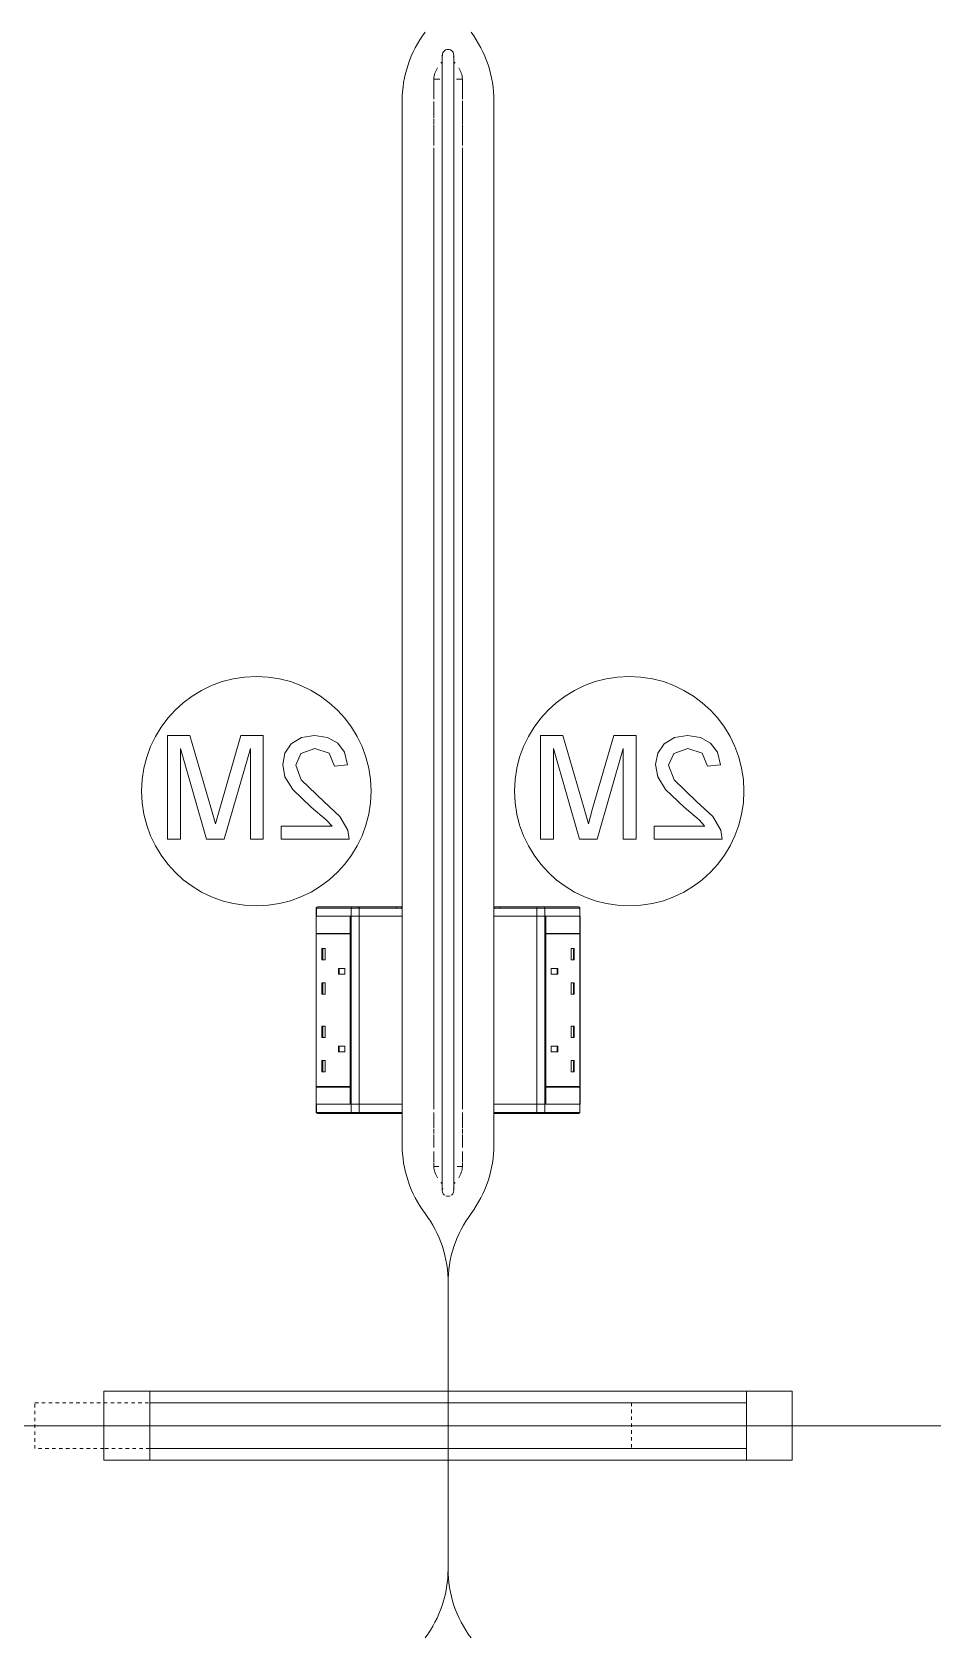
# Model space of a CAD drawing. Header units: millimetres. Extents: x 155927 to 326028, y -36033 to 97293.
# Drawn here: x 201063 to 201848, y 32623 to 34023 of the extents above; entities that cross this region are included whole.
import ezdxf

# ---------------------------------------------------------------- set-up
doc = ezdxf.new("R2010")
doc.units = ezdxf.units.MM
doc.header["$MEASUREMENT"] = 0
doc.linetypes.add('Dash', pattern=[6, 3, -3])
doc.layers.add('I-FURN', color=8, linetype='CONTINUOUS', lineweight=9)
doc.layers.add('I-FURN-HDLN', color=8, linetype='Dash', lineweight=9)

msp = doc.modelspace()

# ---------------------------------------------------------------- linework, layer by layer
at = {"layer": 'I-FURN'}
for p, q in [((201420.4, 34002.6), (201420.4, 34002.5)), ((201420.4, 34002.5), (201420.4, 34002.4)), ((201420.4, 34002.4), (201420.4, 34002)), ((201420.4, 34002), (201420.4, 34001.6)), ((201420.4, 34001.6), (201420.4, 34001)), ((201420.4, 34001), (201420.4, 34000.3)), ((201420.4, 34000.3), (201420.4, 33999.5)), ((201420.4, 33999.5), (201420.4, 33998.5)), ((201420.4, 33998.5), (201420.4, 33997.4)), ((201420.4, 33997.4), (201420.4, 33996.2)), ((201420.4, 33996.2), (201420.4, 33994.9)), ((201420.4, 33994.9), (201420.4, 33993.5)), ((201420.4, 33993.5), (201420.4, 33991.9)), ((201430.4, 34002.5), (201430.4, 34002.6)), ((201430.4, 34002.6), (201430.4, 34002.6)), ((201430.4, 34002.3), (201430.4, 34002.5)), ((201430.4, 34001.9), (201430.4, 34002.3)), ((201430.4, 34001.4), (201430.4, 34001.9)), ((201430.4, 34000.8), (201430.4, 34001.4)), ((201430.4, 34000.1), (201430.4, 34000.8)), ((201430.4, 33999.2), (201430.4, 34000.1)), ((201430.4, 33998.2), (201430.4, 33999.2)), ((201430.4, 33997.1), (201430.4, 33998.2)), ((201430.4, 33995.9), (201430.4, 33997.1)), ((201430.4, 33994.5), (201430.4, 33995.9)), ((201430.4, 33993.1), (201430.4, 33994.5)), ((201430.4, 33991.5), (201430.4, 33993.1)), ((201418.1, 33981.7), (201412.9, 33981.7)), ((201412.9, 33964.1), (201412.9, 33981.7)), ((201420.4, 33991.9), (201420.4, 33990.3)), ((201420.4, 33990.3), (201420.4, 33988.5)), ((201420.4, 33988.5), (201420.4, 33986.6)), ((201420.4, 33986.6), (201420.4, 33984.6)), ((201420.4, 33984.6), (201420.4, 33982.5)), ((201420.4, 33982.5), (201420.4, 33980.3)), ((201420.4, 33980.3), (201420.4, 33978.1)), ((201420.4, 33978.1), (201420.4, 33975.7)), ((201430.4, 33989.8), (201430.4, 33991.5)), ((201430.4, 33988), (201430.4, 33989.8)), ((201430.4, 33986.1), (201430.4, 33988)), ((201430.4, 33984.1), (201430.4, 33986.1)), ((201430.4, 33982), (201430.4, 33984.1)), ((201430.4, 33979.7), (201430.4, 33982)), ((201430.4, 33977.4), (201430.4, 33979.7)), ((201437.9, 33981.7), (201432.7, 33981.7)), ((201437.9, 33981.7), (201437.9, 33964.1)), ((201412.9, 33976.1), (201412.9, 33977.1)), ((201420.4, 33975.7), (201420.4, 33973.3)), ((201420.4, 33973.3), (201420.4, 33970.7)), ((201420.4, 33970.7), (201420.4, 33968.1)), ((201420.4, 33968.1), (201420.4, 33965.4)), ((201420.4, 33965.4), (201420.4, 33962.7)), ((201430.4, 33975.1), (201430.4, 33977.4)), ((201430.4, 33972.6), (201430.4, 33975.1)), ((201430.4, 33970), (201430.4, 33972.6)), ((201430.4, 33967.4), (201430.4, 33970)), ((201430.4, 33964.7), (201430.4, 33967.4)), ((201430.4, 33961.9), (201430.4, 33964.7)), ((201438, 33977.1), (201438, 33976.1)), ((201385.4, 33258.9), (201385.4, 33962.6)), ((201385.4, 33962.6), (201385.4, 33258.9)), ((201412.9, 33948), (201412.9, 33962.2)), ((201420.4, 33962.7), (201420.4, 33959.8)), ((201420.4, 33959.8), (201420.4, 33957)), ((201420.4, 33957), (201420.4, 33954)), ((201420.4, 33954), (201420.4, 33951)), ((201420.4, 33951), (201420.4, 33948)), ((201430.4, 33959.1), (201430.4, 33961.9)), ((201430.4, 33956.2), (201430.4, 33959.1)), ((201430.4, 33953.2), (201430.4, 33956.2)), ((201430.4, 33950.2), (201430.4, 33953.2)), ((201430.4, 33947.2), (201430.4, 33950.2)), ((201437.9, 33962.8), (201437.9, 33946.9)), ((201465.4, 33962.6), (201465.4, 33258.9)), ((201465.4, 33258.9), (201465.4, 33962.6)), ((201412.9, 33942.2), (201412.9, 33947.1)), ((201412.9, 33923.7), (201412.9, 33941.5)), ((201420.4, 33948), (201420.4, 33944.9)), ((201420.4, 33944.9), (201420.4, 33941.8)), ((201420.4, 33941.8), (201420.4, 33938.6)), ((201420.4, 33938.6), (201420.4, 33935.5)), ((201430.4, 33944.1), (201430.4, 33947.2)), ((201430.4, 33940.9), (201430.4, 33944.1)), ((201430.4, 33937.8), (201430.4, 33940.9)), ((201430.4, 33934.6), (201430.4, 33937.8)), ((201437.9, 33941.5), (201437.9, 33923.7)), ((201438, 33947.1), (201438, 33942.2)), ((201420.4, 33935.5), (201420.4, 33932.3)), ((201420.4, 33932.3), (201420.4, 33929)), ((201420.4, 33929), (201420.4, 33925.8)), ((201420.4, 33925.8), (201420.4, 33922.6)), ((201420.4, 33922.6), (201420.4, 33921.7)), ((201430.4, 33931.4), (201430.4, 33934.6)), ((201430.4, 33928.2), (201430.4, 33931.4)), ((201430.4, 33924.9), (201430.4, 33928.2)), ((201430.4, 33921.7), (201430.4, 33924.9)), ((201412.9, 33083.5), (201412.9, 33921.7)), ((201420.4, 33921.7), (201420.4, 33083.5)), ((201430.4, 33083.5), (201430.4, 33921.7)), ((201438, 33921.7), (201438, 33083.5)), ((201200.5, 33409.3), (201181, 33409.3)), ((201181, 33409.3), (201181, 33318.9)), ((201218.7, 33346.7), (201200.5, 33409.3)), ((201244.9, 33409.3), (201226.4, 33345.6)), ((201264.4, 33409.3), (201244.9, 33409.3)), ((201264.4, 33318.9), (201264.4, 33409.3)), ((201297.6, 33407.5), (201288.8, 33402.1)), ((201309, 33409.3), (201297.6, 33407.5)), ((201320.4, 33407.7), (201309, 33409.3)), ((201329.2, 33402.8), (201320.4, 33407.7)), ((201525.5, 33409.3), (201506, 33409.3)), ((201506, 33409.3), (201506, 33318.9)), ((201543.7, 33346.7), (201525.5, 33409.3)), ((201569.9, 33409.3), (201551.4, 33345.6)), ((201589.4, 33409.3), (201569.9, 33409.3)), ((201589.4, 33318.9), (201589.4, 33409.3)), ((201622.6, 33407.5), (201613.8, 33402.1)), ((201634, 33409.3), (201622.6, 33407.5)), ((201645.4, 33407.7), (201634, 33409.3)), ((201654.2, 33402.8), (201645.4, 33407.7)), ((201192.3, 33318.9), (201192.3, 33398)), ((201192.3, 33398), (201215, 33318.9)), ((201230.4, 33318.9), (201253.1, 33398)), ((201253.1, 33398), (201253.1, 33318.9)), ((201283.2, 33394), (201281.3, 33384.1)), ((201288.8, 33402.1), (201283.2, 33394)), ((201292.6, 33383.4), (201297.2, 33393.8)), ((201297.2, 33393.8), (201309.3, 33398)), ((201309.3, 33398), (201321.8, 33393.9)), ((201321.8, 33393.9), (201326.5, 33382.5)), ((201335.1, 33394.8), (201329.2, 33402.8)), ((201337.8, 33383.9), (201335.1, 33394.8)), ((201517.3, 33318.9), (201517.3, 33398)), ((201517.3, 33398), (201540, 33318.9)), ((201555.4, 33318.9), (201578.1, 33398)), ((201578.1, 33398), (201578.1, 33318.9)), ((201608.2, 33394), (201606.3, 33384.1)), ((201613.8, 33402.1), (201608.2, 33394)), ((201617.6, 33383.4), (201622.2, 33393.8)), ((201622.2, 33393.8), (201634.3, 33398)), ((201634.3, 33398), (201646.8, 33393.9)), ((201646.8, 33393.9), (201651.5, 33382.5)), ((201660.1, 33394.8), (201654.2, 33402.8)), ((201662.8, 33383.9), (201660.1, 33394.8)), ((201281.3, 33384.1), (201283.3, 33373.4)), ((201297.5, 33370.6), (201292.6, 33383.4)), ((201326.5, 33382.5), (201337.8, 33383.9)), ((201606.3, 33384.1), (201608.3, 33373.4)), ((201622.5, 33370.6), (201617.6, 33383.4)), ((201651.5, 33382.5), (201662.8, 33383.9)), ((201283.3, 33373.4), (201290, 33362.3)), ((201290, 33362.3), (201306.2, 33346.8)), ((201317, 33351.8), (201297.5, 33370.6)), ((201608.3, 33373.4), (201615, 33362.3)), ((201615, 33362.3), (201631.2, 33346.8)), ((201642, 33351.8), (201622.5, 33370.6)), ((201331.2, 33338.7), (201317, 33351.8)), ((201656.2, 33338.7), (201642, 33351.8)), ((201222.7, 33332.3), (201218.7, 33346.7)), ((201226.4, 33345.6), (201222.7, 33332.3)), ((201306.2, 33346.8), (201319.2, 33335.9)), ((201319.2, 33335.9), (201324.3, 33330.2)), ((201338, 33326.7), (201331.2, 33338.7)), ((201547.7, 33332.3), (201543.7, 33346.7)), ((201551.4, 33345.6), (201547.7, 33332.3)), ((201631.2, 33346.8), (201644.2, 33335.9)), ((201644.2, 33335.9), (201648.6, 33331)), ((201663, 33326.7), (201656.2, 33338.7)), ((201279.9, 33330.2), (201279.9, 33318.9)), ((201324.3, 33330.2), (201279.9, 33330.2)), ((201339.2, 33318.9), (201338, 33326.7)), ((201604.9, 33330.2), (201604.9, 33318.9)), ((201649.3, 33330.2), (201604.9, 33330.2)), ((201664.2, 33318.9), (201663, 33326.7)), ((201181, 33318.9), (201192.3, 33318.9)), ((201215, 33318.9), (201230.4, 33318.9)), ((201253.1, 33318.9), (201264.4, 33318.9)), ((201279.9, 33318.9), (201339.2, 33318.9)), ((201506, 33318.9), (201517.3, 33318.9)), ((201540, 33318.9), (201555.4, 33318.9)), ((201578.1, 33318.9), (201589.4, 33318.9)), ((201604.9, 33318.9), (201664.2, 33318.9)), ((201310.4, 33236.8), (201310.4, 33251.8)), ((201310.4, 33251.8), (201340.2, 33251.8)), ((201310.6, 33258.9), (201310.6, 33251.9)), ((201310.6, 33258.9), (201310.8, 33258.9)), ((201310.6, 33258.9), (201310.6, 33251.9)), ((201310.6, 33251.9), (201310.6, 33258.9)), ((201310.6, 33251.9), (201310.8, 33251.9)), ((201310.6, 33251.8), (201310.6, 33087.9)), ((201310.8, 33258.9), (201341.1, 33258.9)), ((201310.8, 33258.9), (201310.8, 33251.9)), ((201310.8, 33251.9), (201341.1, 33251.9)), ((201310.9, 33259.7), (201311, 33259.7)), ((201341.9, 33259.9), (201311.6, 33259.9)), ((201341.9, 33259.9), (201311.6, 33259.9)), ((201340.2, 33251.8), (201340.2, 33236.8)), ((201340.4, 33236.8), (201340.4, 33251.8)), ((201340.4, 33251.8), (201341.1, 33251.8)), ((201341.1, 33258.9), (201348, 33258.9)), ((201341.1, 33258.9), (201341.1, 33251.9)), ((201341.1, 33251.9), (201348, 33251.9)), ((201348, 33251.8), (201341.1, 33251.8)), ((201341.1, 33251.8), (201341.1, 33087.9)), ((201341.9, 33259.9), (201380.4, 33259.9)), ((201347.4, 33259.9), (201341.9, 33259.9)), ((201384.4, 33259.9), (201347.4, 33259.9)), ((201348, 33258.9), (201385.4, 33258.9)), ((201348, 33258.9), (201348, 33251.9)), ((201348, 33251.9), (201385.4, 33251.9)), ((201385.4, 33251.8), (201348, 33251.8)), ((201348, 33251.8), (201348, 33087.9)), ((201380.4, 33259.9), (201380.4, 33258.9)), ((201380.4, 33259.9), (201384.4, 33259.9)), ((201385.4, 33251.9), (201385.4, 33258.9)), ((201385.4, 33258.9), (201385.4, 33251.9)), ((201385.4, 33087.9), (201385.4, 33251.8)), ((201385.4, 33251.8), (201385.4, 33087.9)), ((201465.4, 33258.9), (201465.4, 33251.9)), ((201465.4, 33258.9), (201502.9, 33258.9)), ((201465.4, 33258.9), (201465.4, 33251.9)), ((201465.4, 33251.9), (201502.9, 33251.9)), ((201465.4, 33251.8), (201465.4, 33087.9)), ((201465.4, 33087.9), (201465.4, 33251.8)), ((201502.9, 33251.8), (201465.4, 33251.8)), ((201466.4, 33259.9), (201466.4, 33259.9)), ((201503.5, 33259.9), (201466.4, 33259.9)), ((201466.4, 33259.9), (201470.4, 33259.9)), ((201470.4, 33258.9), (201470.4, 33259.9)), ((201470.4, 33259.9), (201509, 33259.9)), ((201502.9, 33258.9), (201509.8, 33258.9)), ((201502.9, 33258.9), (201502.9, 33251.9)), ((201502.9, 33251.9), (201509.8, 33251.9)), ((201502.9, 33087.9), (201502.9, 33251.8)), ((201509.8, 33251.8), (201502.9, 33251.8)), ((201509, 33259.9), (201503.5, 33259.9)), ((201510.6, 33251.8), (201508.2, 33251.8)), ((201539.3, 33259.9), (201509, 33259.9)), ((201539.3, 33259.9), (201509, 33259.9)), ((201509.8, 33258.9), (201540.1, 33258.9)), ((201509.8, 33258.9), (201509.8, 33251.9)), ((201509.8, 33251.9), (201540.1, 33251.9)), ((201509.8, 33087.9), (201509.8, 33251.8)), ((201509.8, 33251.8), (201510.4, 33251.8)), ((201510.4, 33251.8), (201510.4, 33236.8)), ((201510.6, 33236.8), (201510.6, 33251.8)), ((201510.6, 33251.8), (201540.5, 33251.8)), ((201539.9, 33259.7), (201539.9, 33259.7)), ((201540.1, 33258.9), (201540.3, 33258.9)), ((201540.1, 33258.9), (201540.1, 33251.9)), ((201540.1, 33251.9), (201540.3, 33251.9)), ((201540.3, 33251.9), (201540.3, 33258.9)), ((201540.3, 33251.9), (201540.3, 33258.9)), ((201540.3, 33251.9), (201540.3, 33258.9)), ((201540.3, 33087.9), (201540.3, 33251.8)), ((201540.5, 33251.8), (201540.5, 33236.8)), ((201340.2, 33236.8), (201310.4, 33236.8)), ((201310.4, 33236.3), (201340.2, 33236.3)), ((201310.4, 33103.3), (201310.4, 33236.3)), ((201310.8, 33236.3), (201310.8, 33236.8)), ((201340.2, 33236.3), (201340.2, 33103.3)), ((201340.4, 33103.3), (201340.4, 33236.3)), ((201510.4, 33236.3), (201510.4, 33103.3)), ((201540.5, 33236.8), (201510.6, 33236.8)), ((201510.6, 33103.3), (201510.6, 33236.3)), ((201540.5, 33236.3), (201510.6, 33236.3)), ((201540.1, 33236.8), (201540.1, 33236.3)), ((201540.5, 33236.3), (201540.5, 33103.3)), ((201315.4, 33223.7), (201315.4, 33213.7)), ((201315.4, 33223.7), (201318.3, 33223.7)), ((201316.2, 33223.7), (201316.2, 33213.7)), ((201318.3, 33223.7), (201318.3, 33213.7)), ((201535.4, 33223.7), (201532.6, 33223.7)), ((201532.6, 33213.7), (201532.6, 33223.7)), ((201534.7, 33213.7), (201534.7, 33223.7)), ((201535.4, 33213.7), (201535.4, 33223.7)), ((201315.4, 33213.7), (201318.3, 33213.7)), ((201535.4, 33213.7), (201532.6, 33213.7)), ((201329.8, 33206.2), (201329.8, 33201.2)), ((201335.5, 33206.2), (201329.8, 33206.2)), ((201329.8, 33201.2), (201335.5, 33201.2)), ((201330.5, 33206.2), (201330.5, 33201.2)), ((201335.5, 33201.2), (201335.5, 33206.2)), ((201521.1, 33206.2), (201515.4, 33206.2)), ((201515.4, 33201.2), (201515.4, 33206.2)), ((201521.1, 33201.2), (201515.4, 33201.2)), ((201520.4, 33201.2), (201520.4, 33206.2)), ((201521.1, 33201.2), (201521.1, 33206.2)), ((201315.4, 33193.7), (201315.4, 33183.7)), ((201315.4, 33193.7), (201318.3, 33193.7)), ((201315.4, 33183.7), (201318.3, 33183.7)), ((201316.2, 33193.7), (201316.2, 33183.7)), ((201318.3, 33193.7), (201318.3, 33183.7)), ((201535.4, 33193.7), (201532.6, 33193.7)), ((201532.6, 33183.7), (201532.6, 33193.7)), ((201535.4, 33183.7), (201532.6, 33183.7)), ((201534.7, 33183.7), (201534.7, 33193.7)), ((201535.4, 33183.7), (201535.4, 33193.7)), ((201315.4, 33156), (201315.4, 33146)), ((201315.4, 33156), (201318.3, 33156)), ((201316.2, 33156), (201316.2, 33146)), ((201318.3, 33156), (201318.3, 33146)), ((201535.4, 33156), (201532.6, 33156)), ((201532.6, 33146), (201532.6, 33156)), ((201534.7, 33146), (201534.7, 33156)), ((201535.4, 33146), (201535.4, 33156)), ((201315.4, 33146), (201318.3, 33146)), ((201329.8, 33138.5), (201329.8, 33133.5)), ((201329.8, 33138.5), (201335.5, 33138.5)), ((201330.5, 33138.5), (201330.5, 33133.5)), ((201335.5, 33138.5), (201335.5, 33133.5)), ((201515.4, 33138.5), (201515.4, 33133.5)), ((201521.1, 33138.5), (201515.4, 33138.5)), ((201520.4, 33133.5), (201520.4, 33138.5)), ((201521.1, 33133.5), (201521.1, 33138.5)), ((201535.4, 33146), (201532.6, 33146)), ((201315.4, 33126), (201315.4, 33116)), ((201315.4, 33126), (201318.3, 33126)), ((201316.2, 33126), (201316.2, 33116)), ((201318.3, 33126), (201318.3, 33116)), ((201329.8, 33133.5), (201335.5, 33133.5)), ((201515.4, 33133.5), (201521.1, 33133.5)), ((201535.4, 33126), (201532.6, 33126)), ((201532.6, 33116), (201532.6, 33126)), ((201534.7, 33116), (201534.7, 33126)), ((201535.4, 33116), (201535.4, 33126)), ((201315.4, 33116), (201318.3, 33116)), ((201535.4, 33116), (201532.6, 33116)), ((201310.4, 33103.3), (201340.2, 33103.3)), ((201310.4, 33102.8), (201340.2, 33102.8)), ((201310.4, 33087.8), (201310.4, 33102.8)), ((201310.8, 33102.8), (201310.8, 33103.3)), ((201340.2, 33102.8), (201340.2, 33087.8)), ((201340.4, 33087.9), (201340.4, 33102.8)), ((201510.4, 33102.8), (201510.4, 33087.9)), ((201540.5, 33103.3), (201510.6, 33103.3)), ((201510.6, 33087.8), (201510.6, 33102.8)), ((201510.6, 33102.8), (201540.5, 33102.8)), ((201540.1, 33103.3), (201540.1, 33102.8)), ((201540.5, 33102.8), (201540.5, 33087.8)), ((201340.2, 33087.8), (201310.4, 33087.8)), ((201310.6, 33087.8), (201310.6, 33080.8)), ((201310.8, 33087.8), (201310.6, 33087.8)), ((201310.6, 33087.8), (201310.6, 33080.8)), ((201310.6, 33087.8), (201310.6, 33080.8)), ((201310.8, 33080.8), (201310.8, 33087.8)), ((201341.1, 33087.8), (201310.8, 33087.8)), ((201340.2, 33087.8), (201342.7, 33087.8)), ((201341.1, 33087.9), (201340.4, 33087.9)), ((201341.1, 33087.9), (201348, 33087.9)), ((201341.1, 33080.8), (201341.1, 33087.8)), ((201348, 33087.8), (201341.1, 33087.8)), ((201348, 33087.9), (201385.4, 33087.9)), ((201348, 33080.8), (201348, 33087.8)), ((201385.4, 33087.8), (201348, 33087.8)), ((201385.4, 33080.8), (201385.4, 33087.8)), ((201385.4, 33080.8), (201385.4, 33087.8)), ((201420.4, 33083.5), (201420.4, 33080.7)), ((201430.4, 33082.8), (201430.4, 33083.5)), ((201430.4, 33079.9), (201430.4, 33082.8)), ((201465.4, 33087.9), (201502.9, 33087.9)), ((201465.4, 33087.8), (201465.4, 33080.8)), ((201465.4, 33080.8), (201465.4, 33087.8)), ((201502.9, 33087.8), (201465.4, 33087.8)), ((201502.9, 33087.9), (201509.8, 33087.9)), ((201502.9, 33080.8), (201502.9, 33087.8)), ((201509.8, 33087.8), (201502.9, 33087.8)), ((201510.4, 33087.9), (201509.8, 33087.9)), ((201509.8, 33080.8), (201509.8, 33087.8)), ((201540.1, 33087.8), (201509.8, 33087.8)), ((201540.5, 33087.8), (201510.6, 33087.8)), ((201540.1, 33080.8), (201540.1, 33087.8)), ((201540.3, 33087.8), (201540.1, 33087.8)), ((201540.3, 33080.8), (201540.3, 33087.8)), ((201540.3, 33080.8), (201540.3, 33087.8)), ((201540.3, 33087.8), (201540.3, 33080.8)), ((201310.8, 33080.8), (201310.6, 33080.8)), ((201341.1, 33080.8), (201310.8, 33080.8)), ((201311, 33080), (201310.9, 33080)), ((201311.6, 33079.8), (201341.9, 33079.8)), ((201311.6, 33079.8), (201341.9, 33079.8)), ((201348, 33080.8), (201341.1, 33080.8)), ((201380.4, 33079.8), (201341.9, 33079.8)), ((201341.9, 33079.8), (201347.4, 33079.8)), ((201347.4, 33079.8), (201384.4, 33079.8)), ((201385.4, 33080.8), (201348, 33080.8)), ((201380.4, 33080.8), (201380.4, 33079.8)), ((201384.4, 33079.8), (201380.4, 33079.8)), ((201384.4, 33079.8), (201384.4, 33079.8)), ((201385.4, 33052.6), (201385.4, 33080.8)), ((201385.4, 33080.8), (201385.4, 33052.6)), ((201412.9, 33067.3), (201412.9, 33080.6)), ((201420.4, 33080.7), (201420.4, 33077.9)), ((201420.4, 33077.9), (201420.4, 33075)), ((201420.4, 33075), (201420.4, 33072.2)), ((201420.4, 33072.2), (201420.4, 33069.4)), ((201420.4, 33069.4), (201420.4, 33066.7)), ((201430.4, 33077.1), (201430.4, 33079.9)), ((201430.4, 33074.3), (201430.4, 33077.1)), ((201430.4, 33071.5), (201430.4, 33074.3)), ((201430.4, 33068.7), (201430.4, 33071.5)), ((201430.4, 33065.9), (201430.4, 33068.7)), ((201437.9, 33080.6), (201437.9, 33067.3)), ((201465.4, 33080.8), (201465.4, 33052.6)), ((201465.4, 33052.6), (201465.4, 33080.8)), ((201502.9, 33080.8), (201465.4, 33080.8)), ((201470.4, 33079.8), (201466.4, 33079.8)), ((201466.4, 33079.8), (201503.5, 33079.8)), ((201470.4, 33079.8), (201470.4, 33080.8)), ((201509, 33079.8), (201470.4, 33079.8)), ((201509.8, 33080.8), (201502.9, 33080.8)), ((201503.5, 33079.8), (201509, 33079.8)), ((201509, 33079.8), (201539.3, 33079.8)), ((201509, 33079.8), (201539.3, 33079.8)), ((201540.1, 33080.8), (201509.8, 33080.8)), ((201539.9, 33080), (201539.9, 33080)), ((201540.3, 33080.8), (201540.1, 33080.8)), ((201412.9, 33062.4), (201412.9, 33066.4)), ((201412.9, 33050.1), (201412.9, 33061.6)), ((201420.4, 33066.7), (201420.4, 33063.9)), ((201420.4, 33063.9), (201420.4, 33061.2)), ((201420.4, 33061.2), (201420.4, 33058.5)), ((201420.4, 33058.5), (201420.4, 33055.9)), ((201420.4, 33055.9), (201420.4, 33053.3)), ((201430.4, 33063.2), (201430.4, 33065.9)), ((201430.4, 33060.5), (201430.4, 33063.2)), ((201430.4, 33057.8), (201430.4, 33060.5)), ((201430.4, 33055.2), (201430.4, 33057.8)), ((201430.4, 33052.6), (201430.4, 33055.2)), ((201437.9, 33061.6), (201437.9, 33050.1)), ((201438, 33066.4), (201438, 33062.4)), ((201412.9, 33038.5), (201412.9, 33046.6)), ((201420.4, 33053.3), (201420.4, 33050.8)), ((201420.4, 33050.8), (201420.4, 33048.3)), ((201420.4, 33048.3), (201420.4, 33045.9)), ((201420.4, 33045.9), (201420.4, 33043.5)), ((201420.4, 33043.5), (201420.4, 33041.2)), ((201420.4, 33041.2), (201420.4, 33038.9)), ((201430.4, 33050.1), (201430.4, 33052.6)), ((201430.4, 33047.6), (201430.4, 33050.1)), ((201430.4, 33045.2), (201430.4, 33047.6)), ((201430.4, 33042.9), (201430.4, 33045.2)), ((201430.4, 33040.6), (201430.4, 33042.9)), ((201430.4, 33038.3), (201430.4, 33040.6)), ((201437.9, 33046.6), (201437.9, 33038.5)), ((201412.9, 33037.3), (201412.9, 33038.2)), ((201412.9, 33033.5), (201412.9, 33036.9)), ((201412.9, 33033.5), (201417.5, 33033.5)), ((201420.4, 33038.9), (201420.4, 33036.8)), ((201420.4, 33036.8), (201420.4, 33034.7)), ((201420.4, 33034.7), (201420.4, 33032.7)), ((201420.4, 33032.7), (201420.4, 33030.7)), ((201420.4, 33030.7), (201420.4, 33028.9)), ((201420.4, 33028.9), (201420.4, 33027.1)), ((201420.4, 33027.1), (201420.4, 33025.4)), ((201430.4, 33036.2), (201430.4, 33038.3)), ((201430.4, 33034.1), (201430.4, 33036.2)), ((201430.4, 33032.1), (201430.4, 33034.1)), ((201430.4, 33030.2), (201430.4, 33032.1)), ((201430.4, 33028.4), (201430.4, 33030.2)), ((201430.4, 33026.6), (201430.4, 33028.4)), ((201430.4, 33025), (201430.4, 33026.6)), ((201433.4, 33033.5), (201437.9, 33033.5)), ((201437.9, 33036.9), (201437.9, 33033.5)), ((201438, 33038.2), (201438, 33037.3)), ((201420.4, 33025.4), (201420.4, 33023.9)), ((201420.4, 33023.9), (201420.4, 33022.4)), ((201420.4, 33022.4), (201420.4, 33021)), ((201420.4, 33021), (201420.4, 33019.7)), ((201420.4, 33019.7), (201420.4, 33018.5)), ((201420.4, 33018.5), (201420.4, 33017.4)), ((201420.4, 33017.4), (201420.4, 33016.5)), ((201420.4, 33016.5), (201420.4, 33015.6)), ((201420.4, 33015.6), (201420.4, 33014.8)), ((201420.4, 33014.8), (201420.4, 33014.2)), ((201420.4, 33014.2), (201420.4, 33013.6)), ((201420.4, 33013.6), (201420.4, 33013.2)), ((201420.4, 33013.2), (201420.4, 33012.9)), ((201420.4, 33012.9), (201420.4, 33012.7)), ((201420.4, 33012.7), (201420.4, 33012.6)), ((201420.4, 33012.6), (201420.4, 33012.6)), ((201430.4, 33023.4), (201430.4, 33025)), ((201430.4, 33022), (201430.4, 33023.4)), ((201430.4, 33020.6), (201430.4, 33022)), ((201430.4, 33019.4), (201430.4, 33020.6)), ((201430.4, 33018.2), (201430.4, 33019.4)), ((201430.4, 33017.2), (201430.4, 33018.2)), ((201430.4, 33016.2), (201430.4, 33017.2)), ((201430.4, 33015.4), (201430.4, 33016.2)), ((201430.4, 33014.6), (201430.4, 33015.4)), ((201430.4, 33014), (201430.4, 33014.6)), ((201430.4, 33013.5), (201430.4, 33014)), ((201430.4, 33013.1), (201430.4, 33013.5)), ((201430.4, 33012.8), (201430.4, 33013.1)), ((201430.4, 33012.7), (201430.4, 33012.8)), ((201430.4, 33012.6), (201430.4, 33012.7)), ((201425.4, 32807.6), (201425.4, 32931.5)), ((201425.4, 32931.5), (201425.4, 32807.6)), ((201425.4, 32931.5), (201425.4, 32807.6)), ((201425.4, 32807.6), (201425.4, 32931.5)), ((201125.4, 32837.6), (201725.4, 32837.6)), ((201165.4, 32837.6), (201125.4, 32837.6)), ((201125.4, 32837.6), (201125.4, 32777.6)), ((201125.4, 32777.6), (201125.4, 32837.6)), ((201685.4, 32837.6), (201165.4, 32837.6)), ((201165.4, 32777.6), (201165.4, 32837.6)), ((201165.4, 32827.6), (201165.4, 32837.6)), ((201725.4, 32837.6), (201685.4, 32837.6)), ((201685.4, 32827.6), (201685.4, 32837.6)), ((201685.4, 32777.6), (201685.4, 32837.6)), ((201725.4, 32777.6), (201725.4, 32837.6)), ((201725.4, 32777.6), (201725.4, 32837.6)), ((201165.4, 32827.6), (201165.4, 32787.6)), ((201685.4, 32827.6), (201165.4, 32827.6)), ((201685.4, 32787.6), (201685.4, 32827.6)), ((200625.4, 32807.6), (201425.4, 32807.6)), ((201425.4, 32807.6), (200625.4, 32807.6)), ((201425.4, 32807.6), (200625.4, 32807.6)), ((200625.4, 32807.6), (201425.4, 32807.6)), ((201425.4, 32807.6), (202225.4, 32807.6)), ((202225.4, 32807.6), (201425.4, 32807.6)), ((201425.4, 32682.6), (201425.4, 32807.6)), ((201425.4, 32807.6), (201425.4, 32682.6)), ((202225.4, 32807.6), (201425.4, 32807.6)), ((201425.4, 32807.6), (201425.4, 32682.6)), ((201425.4, 32682.6), (201425.4, 32807.6)), ((201425.4, 32807.6), (202225.4, 32807.6)), ((201125.4, 32777.6), (201165.4, 32777.6)), ((201725.4, 32777.6), (201125.4, 32777.6)), ((201165.4, 32777.6), (201165.4, 32787.6)), ((201165.4, 32787.6), (201685.4, 32787.6)), ((201165.4, 32777.6), (201685.4, 32777.6)), ((201685.4, 32777.6), (201685.4, 32787.6)), ((201685.4, 32777.6), (201725.4, 32777.6))]:
    msp.add_line(p, q, dxfattribs=at)
at = {"layer": 'I-FURN', "flags": 128}
for points in [[(201310.6, 33258.9), (201310.6, 33258.9), (201310.6, 33259), (201310.6, 33259), (201310.6, 33259.1), (201310.6, 33259.1), (201310.6, 33259.1), (201310.6, 33259.2), (201310.6, 33259.2), (201310.7, 33259.3), (201310.7, 33259.3), (201310.7, 33259.3), (201310.7, 33259.4), (201310.7, 33259.4)], [(201347.4, 33259.9), (201347.3, 33259.9), (201347.1, 33259.9), (201347, 33259.9), (201346.9, 33259.9), (201346.7, 33259.9), (201346.6, 33259.9), (201346.4, 33259.9), (201346.3, 33259.9), (201346.1, 33259.9), (201345.9, 33259.9), (201345.8, 33259.9), (201345.6, 33259.9), (201345.5, 33259.9), (201345.3, 33259.9), (201345.2, 33259.9), (201345, 33259.9), (201344.8, 33259.9), (201344.7, 33259.9), (201344.5, 33259.9), (201344.4, 33259.9), (201344.2, 33259.9), (201344, 33259.9), (201343.9, 33259.9), (201343.7, 33259.9), (201343.6, 33259.9), (201343.4, 33259.9), (201343.3, 33259.9), (201343.2, 33259.9), (201343, 33259.9), (201342.9, 33259.9), (201342.8, 33259.9), (201342.6, 33259.9), (201342.5, 33259.9), (201342.4, 33259.9), (201342.3, 33259.9), (201342.2, 33259.9), (201342.1, 33259.9), (201342, 33259.9), (201341.9, 33259.9)], [(201384.4, 33259.9), (201384.2, 33259.9), (201383.7, 33259.9), (201383.2, 33259.9), (201382.5, 33259.9), (201381.7, 33259.9), (201380.7, 33259.9), (201379.7, 33259.9), (201378.5, 33259.9), (201377.1, 33259.9), (201375.7, 33259.9), (201374.1, 33259.9), (201372.4, 33259.9), (201370.6, 33259.9), (201368.6, 33259.9), (201366.6, 33259.9), (201364.4, 33259.9), (201362.2, 33259.9), (201359.8, 33259.9), (201357.4, 33259.9), (201354.8, 33259.9), (201352.2, 33259.9), (201349.5, 33259.9), (201347.4, 33259.9)], [(201380.4, 33259.9), (201380.6, 33259.9), (201380.8, 33259.9), (201380.9, 33259.9), (201381.1, 33259.9), (201381.2, 33259.9), (201381.4, 33259.9), (201381.5, 33259.9), (201381.7, 33259.9), (201381.9, 33259.9), (201382, 33259.9), (201382.1, 33259.9), (201382.3, 33259.9), (201382.4, 33259.9), (201382.6, 33259.9), (201382.7, 33259.9), (201382.8, 33259.9), (201383, 33259.9), (201383.1, 33259.9), (201383.2, 33259.9), (201383.3, 33259.9), (201383.4, 33259.9), (201383.5, 33259.9), (201383.6, 33259.9), (201383.7, 33259.9), (201383.8, 33259.9), (201383.9, 33259.9), (201384, 33259.9), (201384, 33259.9), (201384.1, 33259.9), (201384.2, 33259.9), (201384.2, 33259.9), (201384.3, 33259.9), (201384.3, 33259.9), (201384.4, 33259.9), (201384.4, 33259.9), (201384.4, 33259.9), (201384.4, 33259.9), (201384.4, 33259.9), (201384.4, 33259.9)], [(201384.4, 33259.9), (201384.5, 33259.9), (201384.5, 33259.9), (201384.6, 33259.9), (201384.6, 33259.9), (201384.6, 33259.9), (201384.7, 33259.9), (201384.7, 33259.9), (201384.8, 33259.9), (201384.8, 33259.8), (201384.8, 33259.8), (201384.9, 33259.8), (201384.9, 33259.8), (201384.9, 33259.8), (201385, 33259.8), (201385, 33259.7), (201385, 33259.7), (201385.1, 33259.7), (201385.1, 33259.7), (201385.1, 33259.6), (201385.2, 33259.6), (201385.2, 33259.6), (201385.2, 33259.5), (201385.2, 33259.5), (201385.3, 33259.5), (201385.3, 33259.4), (201385.3, 33259.4), (201385.3, 33259.4), (201385.3, 33259.3), (201385.4, 33259.3), (201385.4, 33259.3), (201385.4, 33259.2), (201385.4, 33259.2), (201385.4, 33259.2), (201385.4, 33259.1), (201385.4, 33259.1), (201385.4, 33259), (201385.4, 33259), (201385.4, 33259), (201385.4, 33258.9), (201385.4, 33258.9)], [(201384.4, 33259.9), (201384.4, 33259.9), (201384.4, 33259.9)], [(201465.4, 33258.9), (201465.4, 33258.9), (201465.4, 33259), (201465.4, 33259), (201465.4, 33259.1), (201465.4, 33259.1), (201465.5, 33259.1), (201465.5, 33259.2), (201465.5, 33259.2), (201465.5, 33259.3), (201465.5, 33259.3), (201465.5, 33259.3), (201465.5, 33259.4), (201465.6, 33259.4), (201465.6, 33259.4), (201465.6, 33259.5), (201465.6, 33259.5), (201465.6, 33259.5), (201465.7, 33259.6), (201465.7, 33259.6), (201465.7, 33259.6), (201465.8, 33259.7), (201465.8, 33259.7), (201465.8, 33259.7), (201465.8, 33259.7), (201465.9, 33259.8), (201465.9, 33259.8), (201466, 33259.8), (201466, 33259.8), (201466, 33259.8), (201466.1, 33259.8), (201466.1, 33259.9), (201466.1, 33259.9), (201466.2, 33259.9), (201466.2, 33259.9), (201466.3, 33259.9), (201466.3, 33259.9), (201466.3, 33259.9), (201466.4, 33259.9), (201466.4, 33259.9), (201466.4, 33259.9)], [(201503.5, 33259.9), (201500.7, 33259.9), (201498, 33259.9), (201495.4, 33259.9), (201492.8, 33259.9), (201490.4, 33259.9), (201488.1, 33259.9), (201485.9, 33259.9), (201483.7, 33259.9), (201481.7, 33259.9), (201479.8, 33259.9), (201478, 33259.9), (201476.4, 33259.9), (201474.8, 33259.9), (201473.4, 33259.9), (201472.1, 33259.9), (201470.9, 33259.9), (201469.9, 33259.9), (201468.9, 33259.9), (201468.2, 33259.9), (201467.5, 33259.9), (201467, 33259.9), (201466.6, 33259.9), (201466.4, 33259.9)], [(201466.4, 33259.9), (201466.4, 33259.9), (201466.4, 33259.9), (201466.5, 33259.9), (201466.5, 33259.9), (201466.5, 33259.9), (201466.5, 33259.9), (201466.6, 33259.9), (201466.6, 33259.9), (201466.7, 33259.9), (201466.7, 33259.9), (201466.8, 33259.9), (201466.9, 33259.9), (201467, 33259.9), (201467, 33259.9), (201467.1, 33259.9), (201467.2, 33259.9), (201467.3, 33259.9), (201467.4, 33259.9), (201467.5, 33259.9), (201467.6, 33259.9), (201467.8, 33259.9), (201467.9, 33259.9), (201468, 33259.9), (201468.1, 33259.9), (201468.3, 33259.9), (201468.4, 33259.9), (201468.5, 33259.9), (201468.7, 33259.9), (201468.8, 33259.9), (201469, 33259.9), (201469.1, 33259.9), (201469.3, 33259.9), (201469.4, 33259.9), (201469.6, 33259.9), (201469.7, 33259.9), (201469.9, 33259.9), (201470.1, 33259.9), (201470.2, 33259.9), (201470.4, 33259.9), (201470.4, 33259.9)], [(201509, 33259.9), (201508.9, 33259.9), (201508.8, 33259.9), (201508.7, 33259.9), (201508.6, 33259.9), (201508.5, 33259.9), (201508.4, 33259.9), (201508.2, 33259.9), (201508.1, 33259.9), (201508, 33259.9), (201507.8, 33259.9), (201507.7, 33259.9), (201507.6, 33259.9), (201507.4, 33259.9), (201507.3, 33259.9), (201507.1, 33259.9), (201507, 33259.9), (201506.8, 33259.9), (201506.7, 33259.9), (201506.5, 33259.9), (201506.3, 33259.9), (201506.2, 33259.9), (201506, 33259.9), (201505.9, 33259.9), (201505.7, 33259.9), (201505.6, 33259.9), (201505.4, 33259.9), (201505.2, 33259.9), (201505.1, 33259.9), (201504.9, 33259.9), (201504.8, 33259.9), (201504.6, 33259.9), (201504.5, 33259.9), (201504.3, 33259.9), (201504.2, 33259.9), (201504, 33259.9), (201503.9, 33259.9), (201503.7, 33259.9), (201503.6, 33259.9), (201503.5, 33259.9)], [(201540.1, 33259.4), (201540.2, 33259.4), (201540.2, 33259.3), (201540.2, 33259.3), (201540.2, 33259.3), (201540.2, 33259.2), (201540.2, 33259.2), (201540.2, 33259.2), (201540.2, 33259.1), (201540.3, 33259.1), (201540.3, 33259), (201540.3, 33259), (201540.3, 33259), (201540.3, 33258.9), (201540.3, 33258.9)], [(201310.7, 33080.3), (201310.7, 33080.3), (201310.7, 33080.4), (201310.7, 33080.4), (201310.7, 33080.4), (201310.6, 33080.5), (201310.6, 33080.5), (201310.6, 33080.5), (201310.6, 33080.6), (201310.6, 33080.6), (201310.6, 33080.7), (201310.6, 33080.7), (201310.6, 33080.7), (201310.6, 33080.8), (201310.6, 33080.8)], [(201341.9, 33079.8), (201342, 33079.8), (201342.1, 33079.8), (201342.2, 33079.8), (201342.3, 33079.8), (201342.4, 33079.8), (201342.5, 33079.8), (201342.6, 33079.8), (201342.8, 33079.8), (201342.9, 33079.8), (201343, 33079.8), (201343.2, 33079.8), (201343.3, 33079.8), (201343.4, 33079.8), (201343.6, 33079.8), (201343.7, 33079.8), (201343.9, 33079.8), (201344, 33079.8), (201344.2, 33079.8), (201344.4, 33079.8), (201344.5, 33079.8), (201344.7, 33079.8), (201344.8, 33079.8), (201345, 33079.8), (201345.2, 33079.8), (201345.3, 33079.8), (201345.5, 33079.8), (201345.6, 33079.8), (201345.8, 33079.8), (201345.9, 33079.8), (201346.1, 33079.8), (201346.3, 33079.8), (201346.4, 33079.8), (201346.6, 33079.8), (201346.7, 33079.8), (201346.9, 33079.8), (201347, 33079.8), (201347.1, 33079.8), (201347.3, 33079.8), (201347.4, 33079.8)], [(201347.4, 33079.8), (201350.2, 33079.8), (201352.9, 33079.8), (201355.5, 33079.8), (201358, 33079.8), (201360.5, 33079.8), (201362.8, 33079.8), (201365, 33079.8), (201367.1, 33079.8), (201369.2, 33079.8), (201371.1, 33079.8), (201372.8, 33079.8), (201374.5, 33079.8), (201376.1, 33079.8), (201377.5, 33079.8), (201378.8, 33079.8), (201380, 33079.8), (201381, 33079.8), (201381.9, 33079.8), (201382.7, 33079.8), (201383.4, 33079.8), (201383.9, 33079.8), (201384.2, 33079.8), (201384.4, 33079.8)], [(201384.4, 33079.8), (201384.4, 33079.8), (201384.4, 33079.8), (201384.4, 33079.8), (201384.4, 33079.8), (201384.4, 33079.8), (201384.3, 33079.8), (201384.3, 33079.8), (201384.2, 33079.8), (201384.2, 33079.8), (201384.1, 33079.8), (201384.1, 33079.8), (201384, 33079.8), (201383.9, 33079.8), (201383.8, 33079.8), (201383.7, 33079.8), (201383.6, 33079.8), (201383.6, 33079.8), (201383.4, 33079.8), (201383.3, 33079.8), (201383.2, 33079.8), (201383.1, 33079.8), (201383, 33079.8), (201382.9, 33079.8), (201382.7, 33079.8), (201382.6, 33079.8), (201382.5, 33079.8), (201382.3, 33079.8), (201382.2, 33079.8), (201382, 33079.8), (201381.9, 33079.8), (201381.7, 33079.8), (201381.6, 33079.8), (201381.4, 33079.8), (201381.3, 33079.8), (201381.1, 33079.8), (201381, 33079.8), (201380.8, 33079.8), (201380.6, 33079.8), (201380.5, 33079.8), (201380.4, 33079.8)], [(201385.4, 33080.8), (201385.4, 33080.7), (201385.4, 33080.7), (201385.4, 33080.7), (201385.4, 33080.6), (201385.4, 33080.6), (201385.4, 33080.6), (201385.4, 33080.5), (201385.4, 33080.5), (201385.4, 33080.4), (201385.4, 33080.4), (201385.3, 33080.4), (201385.3, 33080.3), (201385.3, 33080.3), (201385.3, 33080.3), (201385.3, 33080.2), (201385.2, 33080.2), (201385.2, 33080.2), (201385.2, 33080.1), (201385.2, 33080.1), (201385.1, 33080.1), (201385.1, 33080), (201385.1, 33080), (201385, 33080), (201385, 33080), (201385, 33079.9), (201384.9, 33079.9), (201384.9, 33079.9), (201384.9, 33079.9), (201384.8, 33079.9), (201384.8, 33079.9), (201384.8, 33079.8), (201384.7, 33079.8), (201384.7, 33079.8), (201384.7, 33079.8), (201384.6, 33079.8), (201384.6, 33079.8), (201384.5, 33079.8), (201384.5, 33079.8), (201384.5, 33079.8), (201384.4, 33079.8)], [(201466.4, 33079.8), (201466.4, 33079.8), (201466.3, 33079.8), (201466.3, 33079.8), (201466.3, 33079.8), (201466.2, 33079.8), (201466.2, 33079.8), (201466.1, 33079.8), (201466.1, 33079.8), (201466.1, 33079.9), (201466, 33079.9), (201466, 33079.9), (201466, 33079.9), (201465.9, 33079.9), (201465.9, 33079.9), (201465.9, 33080), (201465.8, 33080), (201465.8, 33080), (201465.8, 33080), (201465.7, 33080.1), (201465.7, 33080.1), (201465.7, 33080.1), (201465.7, 33080.2), (201465.6, 33080.2), (201465.6, 33080.2), (201465.6, 33080.2), (201465.6, 33080.3), (201465.5, 33080.3), (201465.5, 33080.4), (201465.5, 33080.4), (201465.5, 33080.4), (201465.5, 33080.5), (201465.5, 33080.5), (201465.5, 33080.5), (201465.4, 33080.6), (201465.4, 33080.6), (201465.4, 33080.7), (201465.4, 33080.7), (201465.4, 33080.7), (201465.4, 33080.8), (201465.4, 33080.8)], [(201470.4, 33079.8), (201470.3, 33079.8), (201470.1, 33079.8), (201469.9, 33079.8), (201469.8, 33079.8), (201469.6, 33079.8), (201469.5, 33079.8), (201469.3, 33079.8), (201469.2, 33079.8), (201469, 33079.8), (201468.9, 33079.8), (201468.7, 33079.8), (201468.6, 33079.8), (201468.4, 33079.8), (201468.3, 33079.8), (201468.2, 33079.8), (201468, 33079.8), (201467.9, 33079.8), (201467.8, 33079.8), (201467.7, 33079.8), (201467.6, 33079.8), (201467.4, 33079.8), (201467.3, 33079.8), (201467.2, 33079.8), (201467.1, 33079.8), (201467.1, 33079.8), (201467, 33079.8), (201466.9, 33079.8), (201466.8, 33079.8), (201466.8, 33079.8), (201466.7, 33079.8), (201466.6, 33079.8), (201466.6, 33079.8), (201466.5, 33079.8), (201466.5, 33079.8), (201466.5, 33079.8), (201466.5, 33079.8), (201466.4, 33079.8), (201466.4, 33079.8), (201466.4, 33079.8)], [(201466.4, 33079.8), (201466.4, 33079.8), (201466.4, 33079.8)], [(201466.4, 33079.8), (201466.7, 33079.8), (201467.1, 33079.8), (201467.7, 33079.8), (201468.4, 33079.8), (201469.2, 33079.8), (201470.1, 33079.8), (201471.2, 33079.8), (201472.4, 33079.8), (201473.7, 33079.8), (201475.2, 33079.8), (201476.8, 33079.8), (201478.5, 33079.8), (201480.3, 33079.8), (201482.2, 33079.8), (201484.3, 33079.8), (201486.4, 33079.8), (201488.7, 33079.8), (201491, 33079.8), (201493.5, 33079.8), (201496.1, 33079.8), (201498.7, 33079.8), (201501.4, 33079.8), (201503.5, 33079.8)], [(201503.5, 33079.8), (201503.6, 33079.8), (201503.7, 33079.8), (201503.9, 33079.8), (201504, 33079.8), (201504.2, 33079.8), (201504.3, 33079.8), (201504.5, 33079.8), (201504.6, 33079.8), (201504.8, 33079.8), (201504.9, 33079.8), (201505.1, 33079.8), (201505.2, 33079.8), (201505.4, 33079.8), (201505.6, 33079.8), (201505.7, 33079.8), (201505.9, 33079.8), (201506, 33079.8), (201506.2, 33079.8), (201506.3, 33079.8), (201506.5, 33079.8), (201506.7, 33079.8), (201506.8, 33079.8), (201507, 33079.8), (201507.1, 33079.8), (201507.3, 33079.8), (201507.4, 33079.8), (201507.6, 33079.8), (201507.7, 33079.8), (201507.8, 33079.8), (201508, 33079.8), (201508.1, 33079.8), (201508.2, 33079.8), (201508.4, 33079.8), (201508.5, 33079.8), (201508.6, 33079.8), (201508.7, 33079.8), (201508.8, 33079.8), (201508.9, 33079.8), (201509, 33079.8)], [(201540.3, 33080.8), (201540.3, 33080.7), (201540.3, 33080.7), (201540.3, 33080.7), (201540.3, 33080.6), (201540.2, 33080.6), (201540.2, 33080.6), (201540.2, 33080.5), (201540.2, 33080.5), (201540.2, 33080.4), (201540.2, 33080.4), (201540.2, 33080.4), (201540.2, 33080.3), (201540.1, 33080.3)]]:
    msp.add_lwpolyline(points, dxfattribs=at)
at = {"layer": 'I-FURN'}
for centre, radius, start, end in [((201485.4, 33962.6), 100, 143.1301, 180), ((201485.4, 33962.6), 100, 143.1301, 180), ((201365.4, 33962.6), 100, 0, 36.8699), ((201365.4, 33962.6), 100, 0, 36.8699), ((201425.4, 34002.6), 5, 338.1748, 186.9152), ((201425.4, 33989.8), 8.51, 125.5405, 136.5486), ((201425.4, 33989.8), 8.51, 43.4514, 54.4595), ((201436.4, 33979.4), 23.6, 149.1436, 174.3336), ((201414.5, 33979.4), 23.6, 5.6664, 30.8564), ((201258.3, 33360.8), 100, 0, 180), ((201583.3, 33360.8), 100, 0, 180), ((201258.3, 33360.8), 100, 180, 0), ((201583.3, 33360.8), 100, 180, 0), ((201485.4, 33052.6), 100, 180, 216.8699), ((201485.4, 33052.6), 100, 180, 216.8699), ((201365.4, 33052.6), 100, 323.1301, 0), ((201365.4, 33052.6), 100, 323.1301, 0), ((201436.4, 33035.9), 23.6, 185.6664, 210.8564), ((201414.5, 33035.9), 23.6, 329.1436, 354.3336), ((201425.4, 33025.5), 8.51, 223.4514, 234.4595), ((201425.4, 33012.6), 5, 158.1748, 232.7249), ((201425.4, 33012.6), 5, 307.2751, 21.8252), ((201425.4, 33025.5), 8.51, 305.5405, 316.5486), ((201425.4, 33012.6), 5, 247.635, 292.365), ((201325.4, 32932.6), 100, 359.3744, 36.8699), ((201325.4, 32932.6), 100, 359.3744, 36.8699), ((201525.5, 32932.6), 100, 143.1301, 180.6256), ((201525.5, 32932.6), 100, 143.1301, 180.6256), ((201325.4, 32682.6), 100, 323.1301, 0), ((201325.4, 32682.6), 100, 323.1301, 0), ((201525.4, 32682.6), 100, 180, 216.8699), ((201525.4, 32682.6), 100, 180, 216.8699)]:
    msp.add_arc(centre, radius, start, end, dxfattribs=at)
for centre, major_axis, ratio, start_param, end_param in [((201311.6, 33258.9), (0, 1), 0.819152, 0, 1.570796), ((201341.9, 33258.9), (0, -1), 0.819152, 3.141593, 4.712389), ((201347.4, 33258.9), (0, -1), 0.56467, 1.570796, 3.141593), ((201384.4, 33258.9), (0, -1), 0.998113, 1.570796, 3.141593), ((201466.4, 33258.9), (0, 1), 0.998113, 0, 1.570796), ((201503.5, 33258.9), (0, 1), 0.56467, 0, 1.570796), ((201509, 33258.9), (0, 1), 0.819152, 4.712389, 6.283185), ((201539.3, 33258.9), (0, 1), 0.819152, 4.712389, 6.283185), ((201311.6, 33080.8), (0, -1), 0.819152, 4.712389, 6.283185), ((201341.9, 33080.8), (0, -1), 0.819152, 4.712389, 6.283185), ((201347.4, 33080.8), (0, -1), 0.56467, 0, 1.570796), ((201384.4, 33080.8), (0, -1), 0.998113, 0, 1.570796), ((201466.4, 33080.8), (0, 1), 0.998113, 1.570796, 3.141593), ((201503.5, 33080.8), (0, 1), 0.56467, 1.570796, 3.141593), ((201509, 33080.8), (0, 1), 0.819152, 3.141593, 4.712389), ((201539.3, 33080.8), (0, -1), 0.819152, 0, 1.570796)]:
    msp.add_ellipse(centre, major_axis=major_axis, ratio=ratio, start_param=start_param, end_param=end_param, dxfattribs=at)
at = {"layer": 'I-FURN-HDLN'}
for p, q in [((201065.4, 32787.6), (201065.4, 32827.6)), ((201065.4, 32827.6), (201125.4, 32827.6)), ((201125.4, 32827.6), (201585.4, 32827.6)), ((201585.4, 32827.6), (201585.4, 32787.6)), ((201125.4, 32787.6), (201065.4, 32787.6)), ((201585.4, 32787.6), (201125.4, 32787.6))]:
    msp.add_line(p, q, dxfattribs=at)

doc.saveas('drawing.dxf')
